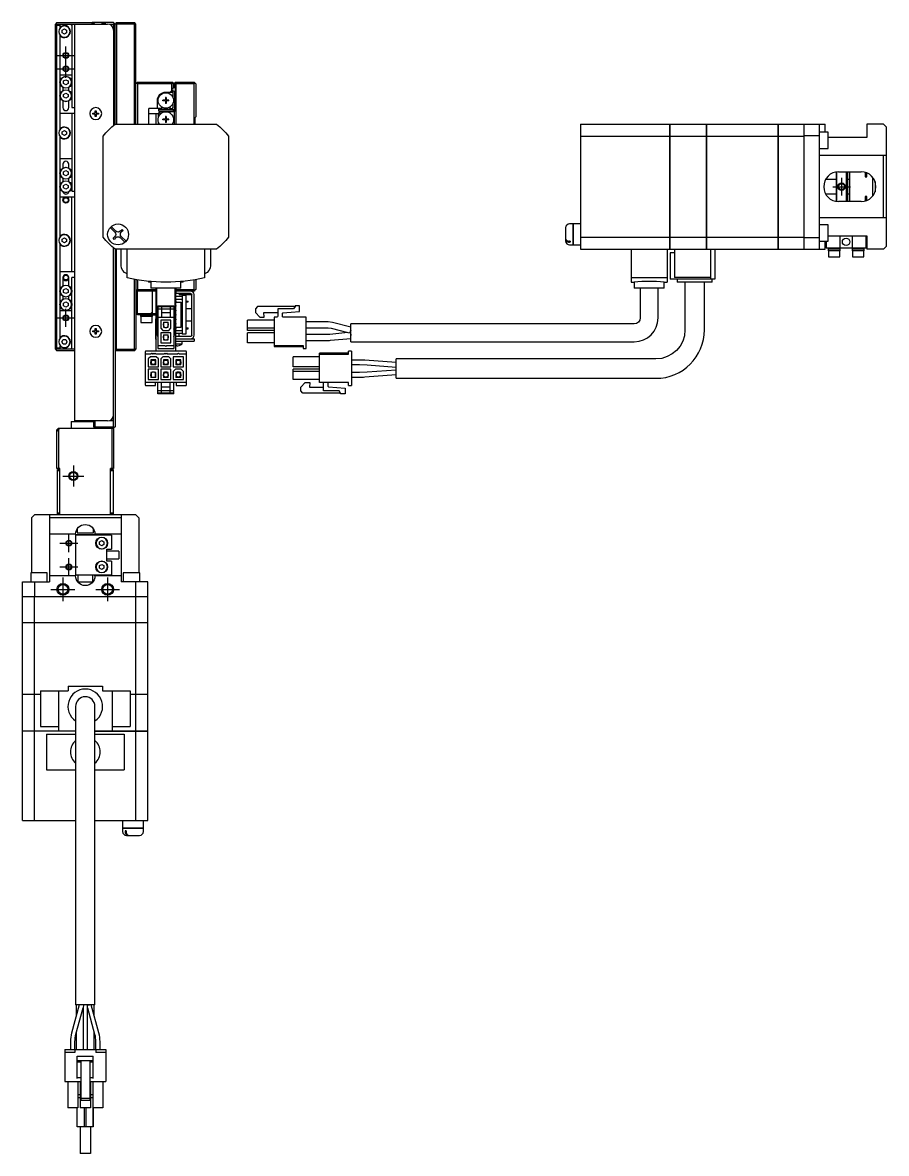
# Model space of a CAD drawing. Extents: x 0 to 944, y -8 to 566.
# Drawn here: x 489.8 to 779.3, y 93.2 to 472.3 of the extents above; entities that cross this region are included whole.
import ezdxf

# ---------------------------------------------------------------- set-up
doc = ezdxf.new("R2010")
doc.units = 0
doc.header["$LTSCALE"] = 0.5
doc.linetypes.add('CENTER', pattern=[50.8, 31.75, -6.35, 6.35, -6.35])
for name, color, linetype in [('MSM_CENTER', 1, 'CENTER'), ('MSM_CONTINUOUS', 7, 'CONTINUOUS'), ('MSM_NARROW', 5, 'CONTINUOUS')]:
    doc.layers.add(name, color=color, linetype=linetype)

msp = doc.modelspace()

# ---------------------------------------------------------------- linework, layer by layer
at = {"layer": 'MSM_CENTER'}
for p, q in [((504.33, 453.8), (504.33, 464.3)), ((501.33, 461.3), (507.33, 461.3)), ((501.33, 456.8), (507.33, 456.8)), ((761.33, 417.3), (767.33, 417.3)), ((764.33, 420.3), (764.33, 414.3)), ((504.33, 370.3), (504.33, 376.3)), ((501.33, 373.3), (507.33, 373.3)), ((506.83, 323.8), (506.83, 316.8)), ((503.33, 320.3), (510.33, 320.3)), ((505.33, 294.8), (505.33, 300.8)), ((502.33, 297.8), (508.33, 297.8)), ((505.33, 286.8), (505.33, 292.8)), ((502.33, 289.8), (508.33, 289.8)), ((503.33, 286.3), (503.33, 278.3)), ((518.33, 286.3), (518.33, 278.3)), ((499.33, 282.3), (507.33, 282.3)), ((514.33, 282.3), (522.33, 282.3))]:
    msp.add_line(p, q, dxfattribs=at)
at = {"layer": 'MSM_CONTINUOUS'}
for p, q in [((501.33, 472.3), (500.83, 471.8)), ((500.83, 362.8), (500.83, 471.8)), ((501.08, 472.05), (501.33, 471.8)), ((501.33, 472.3), (512.83, 472.3)), ((501.33, 362.8), (501.33, 471.8)), ((501.33, 471.8), (518.33, 471.8)), ((502.33, 471.3), (501.33, 471.3)), ((502.33, 471.8), (502.33, 470.63)), ((503.08, 469.74), (503.83, 470.17)), ((503.83, 470.17), (504.58, 469.74)), ((505.83, 471.8), (506.33, 471.3)), ((506.33, 471.8), (506.33, 443.8)), ((507.33, 338.8), (507.33, 471.8)), ((513.33, 471.8), (512.83, 472.3)), ((512.93, 472.2), (513.13, 472.2)), ((513.03, 472.2), (513.13, 472.3)), ((520.33, 472.3), (513.13, 472.3)), ((513.13, 471.8), (513.23, 471.9)), ((513.43, 471.8), (513.43, 471.9)), ((513.63, 471.8), (513.63, 472.3)), ((513.83, 471.8), (513.83, 472.3)), ((514.03, 471.8), (513.83, 472)), ((517.53, 472.1), (516.33, 472.1)), ((516.33, 472.1), (516.33, 471.8)), ((517.53, 472.1), (517.53, 471.8)), ((519.13, 471.8), (520.33, 471.8)), ((520.33, 472.3), (520.83, 471.8)), ((520.58, 472.05), (520.33, 471.8)), ((520.33, 471.8), (520.33, 437.86)), ((521.33, 472.3), (520.83, 471.8)), ((520.83, 438.3), (520.83, 471.8)), ((527.33, 471.8), (520.83, 471.8)), ((521.33, 472.3), (521.33, 438.3)), ((521.33, 472.3), (527.33, 472.3)), ((527.33, 438.3), (527.33, 472.3)), ((527.83, 471.8), (527.33, 472.3)), ((527.33, 471.8), (527.83, 471.6)), ((527.83, 438.3), (527.83, 471.8)), ((502.33, 467.98), (502.33, 436.63)), ((503.08, 468.87), (503.08, 469.74)), ((503.83, 468.44), (503.08, 468.87)), ((504.58, 468.87), (503.83, 468.44)), ((504.58, 469.74), (504.58, 468.87)), ((502.33, 454.8), (506.33, 454.8)), ((503.58, 452.74), (504.33, 453.17)), ((503.58, 451.87), (503.58, 452.74)), ((504.33, 451.44), (503.58, 451.87)), ((504.33, 453.17), (505.08, 452.74)), ((505.08, 451.87), (504.33, 451.44)), ((505.08, 452.74), (505.08, 451.87)), ((527.83, 451.8), (528.33, 452.3)), ((528.08, 452.05), (528.33, 451.8)), ((528.33, 452.3), (540.13, 452.3)), ((528.33, 451.8), (528.33, 438.3)), ((539.83, 451.8), (528.33, 451.8)), ((539.83, 451.8), (540.23, 452.2)), ((539.83, 449.5), (539.83, 451.8)), ((540.23, 452.2), (540.13, 452.3)), ((540.23, 452.2), (540.33, 452.1)), ((540.33, 452.1), (540.33, 450.56)), ((540.83, 452.1), (541.03, 452.3)), ((540.83, 450.56), (540.83, 452.1)), ((540.88, 452.15), (541.23, 451.8)), ((541.03, 452.3), (547.33, 452.3)), ((541.23, 451.8), (541.23, 438.3)), ((547.33, 451.8), (541.23, 451.8)), ((547.33, 452.3), (547.83, 451.8)), ((547.58, 452.05), (547.33, 451.8)), ((547.33, 438.3), (547.33, 451.8)), ((547.83, 451.8), (547.83, 440.7)), ((503.33, 450.57), (503.33, 449.53)), ((503.58, 448.24), (504.33, 448.67)), ((503.58, 447.37), (503.58, 448.24)), ((504.33, 446.94), (503.58, 447.37)), ((504.33, 448.67), (505.08, 448.24)), ((505.08, 447.37), (504.33, 446.94)), ((505.08, 448.24), (505.08, 447.37)), ((505.33, 449.53), (505.33, 450.57)), ((537.83, 449), (540.33, 449)), ((539.83, 449.5), (539.33, 449)), ((540.18, 449), (539.83, 449.5)), ((540.33, 446.92), (540.33, 449.24)), ((540.83, 442.5), (540.83, 449.24)), ((503.33, 446.07), (503.33, 443.8)), ((505.33, 443.8), (505.33, 446.07)), ((506.33, 443.8), (507.33, 443.8)), ((535.03, 443.5), (535.03, 446.2)), ((536.28, 443.5), (536.43, 443.76)), ((536.83, 446.06), (536.83, 446.35)), ((537.63, 446.35), (536.83, 446.35)), ((537.63, 446.06), (536.83, 446.06)), ((537.36, 446.35), (537.36, 446.06)), ((537.98, 447.2), (537.69, 447.2)), ((537.69, 447.2), (537.69, 446.41)), ((537.98, 446.67), (537.69, 446.67)), ((537.69, 446), (537.69, 445.2)), ((537.69, 445.73), (537.98, 445.73)), ((537.98, 445.2), (537.69, 445.2)), ((537.98, 447.2), (537.98, 446.41)), ((537.98, 446), (537.98, 445.2)), ((538.83, 446.35), (538.04, 446.35)), ((538.83, 446.06), (538.04, 446.06)), ((538.3, 446.35), (538.3, 446.06)), ((538.83, 446.06), (538.83, 446.35)), ((539.23, 443.76), (539.38, 443.5)), ((540.03, 443.5), (540.33, 443.8)), ((540.33, 443.8), (540.33, 445.49)), ((507.33, 441.8), (502.33, 441.8)), ((506.33, 441.8), (506.33, 415.8)), ((513.4, 442), (514.13, 442)), ((514.13, 441.6), (513.4, 441.6)), ((514.13, 442), (514.13, 442.73)), ((514.13, 440.87), (514.13, 441.6)), ((514.53, 442.73), (514.53, 442)), ((514.53, 442), (515.26, 442)), ((514.53, 441.6), (514.53, 440.87)), ((515.26, 441.6), (514.53, 441.6)), ((536.28, 443.5), (532.13, 443.5)), ((532.13, 438.3), (532.13, 443.5)), ((535.33, 441.75), (532.13, 441.75)), ((534.63, 438.3), (534.63, 441.75)), ((535.33, 443.3), (540.33, 443.3)), ((535.33, 443.3), (535.33, 442.7)), ((535.33, 442.7), (540.33, 442.7)), ((535.83, 442.5), (535.33, 442)), ((535.33, 440.52), (535.33, 442)), ((535.83, 442.5), (535.83, 441.46)), ((535.83, 442.5), (536.29, 442.5)), ((536.29, 442.5), (536.37, 442.36)), ((536.83, 439.66), (536.83, 439.95)), ((537.63, 439.95), (536.83, 439.95)), ((537.36, 439.95), (537.36, 439.66)), ((537.69, 440.8), (537.69, 440.01)), ((537.98, 440.8), (537.69, 440.8)), ((537.98, 440.27), (537.69, 440.27)), ((537.98, 440.8), (537.98, 440.01)), ((538.83, 439.95), (538.04, 439.95)), ((538.3, 439.95), (538.3, 439.66)), ((538.83, 439.66), (538.83, 439.95)), ((539.16, 442.13), (539.38, 442.5)), ((539.38, 443.5), (540.03, 443.5)), ((539.38, 442.5), (540.83, 442.5)), ((540.33, 443.3), (540.33, 442.7)), ((540.73, 438.3), (540.73, 442.5)), ((547.53, 440.4), (547.83, 440.7)), ((547.53, 440.4), (547.53, 438.3)), ((503.08, 435.74), (503.83, 436.17)), ((503.83, 436.17), (504.58, 435.74)), ((520.83, 438.3), (520.7, 438.17)), ((520.86, 438.3), (554.8, 438.3)), ((535.33, 438.3), (535.33, 439.09)), ((537.63, 439.66), (536.83, 439.66)), ((537.69, 439.6), (537.69, 438.8)), ((537.69, 439.33), (537.98, 439.33)), ((537.98, 438.8), (537.69, 438.8)), ((537.98, 439.6), (537.98, 438.8)), ((538.83, 439.66), (538.04, 439.66)), ((554.96, 438.17), (554.83, 438.3)), ((676.83, 438.3), (676.83, 396.3)), ((676.83, 438.3), (706.78, 438.3)), ((706.78, 396.3), (706.78, 438.3)), ((706.78, 438.25), (706.83, 438.25)), ((706.83, 396.3), (706.83, 438.3)), ((706.83, 438.3), (719.08, 438.3)), ((719.08, 396.3), (719.08, 438.3)), ((719.08, 438.25), (719.13, 438.25)), ((719.13, 438.3), (743.08, 438.3)), ((719.13, 396.3), (719.13, 438.3)), ((743.08, 396.3), (743.08, 438.3)), ((743.08, 438.25), (743.13, 438.25)), ((743.13, 438.3), (758.83, 438.3)), ((743.13, 396.3), (743.13, 438.3)), ((751.83, 396.3), (751.83, 438.3)), ((756.83, 438.3), (756.83, 396.3)), ((758.83, 435.55), (758.83, 438.3)), ((772.83, 438.3), (772.83, 433.8)), ((778.33, 438.3), (772.83, 438.3)), ((779.33, 437.3), (778.33, 438.3)), ((779.33, 397.3), (779.33, 437.3)), ((502.33, 433.98), (502.33, 400.63)), ((503.08, 434.87), (503.08, 435.74)), ((503.83, 434.44), (503.08, 434.87)), ((504.58, 434.87), (503.83, 434.44)), ((504.58, 435.74), (504.58, 434.87)), ((516.96, 434.43), (516.83, 434.3)), ((516.83, 400.33), (516.83, 434.27)), ((558.83, 434.3), (558.7, 434.43)), ((558.83, 434.27), (558.83, 400.33)), ((676.83, 434.27), (706.78, 434.27)), ((706.78, 434.02), (706.83, 434.02)), ((706.83, 434.27), (719.08, 434.27)), ((719.08, 434.02), (719.13, 434.02)), ((719.13, 434.27), (743.08, 434.27)), ((743.08, 434.02), (743.13, 434.02)), ((743.13, 434.27), (751.83, 434.27)), ((756.83, 434.3), (751.83, 434.3)), ((759.83, 435.55), (756.83, 435.55)), ((759.83, 430.05), (759.83, 435.55)), ((772.83, 433.8), (759.83, 433.8)), ((756.83, 430.05), (759.83, 430.05)), ((502.33, 426.8), (506.33, 426.8)), ((503.33, 424.8), (503.33, 423.53)), ((505.33, 423.53), (505.33, 424.8)), ((779.33, 427.8), (756.83, 427.8)), ((778.33, 406.8), (778.33, 427.8)), ((503.58, 422.24), (504.33, 422.67)), ((503.58, 421.37), (503.58, 422.24)), ((504.33, 420.94), (503.58, 421.37)), ((504.33, 422.67), (505.08, 422.24)), ((505.08, 421.37), (504.33, 420.94)), ((505.08, 422.24), (505.08, 421.37)), ((762.53, 422.24), (762.53, 412.37)), ((762.73, 412.34), (762.73, 422.27)), ((763.33, 422.3), (770.83, 422.3)), ((765.83, 422.3), (765.83, 412.3)), ((766.33, 422.3), (766.33, 412.3)), ((767.03, 412.3), (767.03, 422.3)), ((772.23, 422.1), (772.23, 420.64)), ((772.73, 420.64), (772.73, 421.93)), ((503.33, 420.07), (503.33, 419.03)), ((503.58, 417.74), (504.33, 418.17)), ((503.58, 416.87), (503.58, 417.74)), ((504.33, 418.17), (505.08, 417.74)), ((505.08, 417.74), (505.08, 416.87)), ((505.33, 419.03), (505.33, 420.07)), ((759, 419.8), (762.53, 419.8)), ((766.33, 419.8), (767.03, 419.8)), ((772.23, 420.65), (772.73, 420.65)), ((772.23, 420.64), (772.73, 420.64)), ((774.73, 420.43), (774.73, 414.17)), ((775.53, 419.01), (775.53, 415.6)), ((775.53, 418.55), (775.67, 418.55)), ((507.33, 413.8), (502.33, 413.8)), ((504.33, 416.44), (503.58, 416.87)), ((505.08, 416.87), (504.33, 416.44)), ((506.33, 415.8), (507.33, 415.8)), ((506.33, 388.8), (506.33, 413.8)), ((762.53, 414.8), (759, 414.8)), ((767.03, 414.8), (766.33, 414.8)), ((772.23, 413.97), (772.23, 412.5)), ((772.73, 413.97), (772.23, 413.97)), ((772.73, 413.95), (772.23, 413.95)), ((772.73, 412.68), (772.73, 413.97)), ((775.67, 416.05), (775.53, 416.05)), ((770.83, 412.3), (763.33, 412.3)), ((779.33, 406.8), (756.83, 406.8)), ((520.77, 402.01), (519.19, 403.59)), ((519.54, 403.95), (521.12, 402.36)), ((522.54, 402.36), (523.14, 402.96)), ((523.49, 402.61), (522.89, 402.01)), ((523.14, 402.96), (523.49, 402.61)), ((671.83, 403.5), (671.83, 399.1)), ((674.28, 404.8), (673.13, 404.8)), ((674.28, 404.8), (674.28, 397.8)), ((674.33, 404.75), (674.28, 404.75)), ((674.33, 404.8), (674.33, 397.8)), ((676.83, 404.8), (674.33, 404.8)), ((759.83, 404.55), (756.83, 404.55)), ((759.83, 399.05), (759.83, 404.55)), ((503.08, 399.74), (503.83, 400.17)), ((503.08, 398.87), (503.08, 399.74)), ((503.83, 398.44), (503.08, 398.87)), ((503.83, 400.17), (504.58, 399.74)), ((504.58, 398.87), (503.83, 398.44)), ((504.58, 399.74), (504.58, 398.87)), ((516.83, 400.3), (516.96, 400.17)), ((520.17, 399.99), (520.77, 400.6)), ((520.52, 399.64), (520.17, 399.99)), ((521.12, 400.24), (520.52, 399.64)), ((524.12, 398.66), (522.54, 400.24)), ((522.89, 400.6), (524.48, 399.01)), ((558.7, 400.17), (558.83, 400.3)), ((673.33, 399.01), (673.13, 399.01)), ((673.33, 398.66), (673.13, 398.66)), ((673.33, 399.01), (673.33, 398.66)), ((676.83, 400.33), (706.78, 400.33)), ((706.78, 400.59), (706.83, 400.59)), ((706.83, 400.33), (719.08, 400.33)), ((719.08, 400.59), (719.13, 400.59)), ((719.13, 400.33), (743.08, 400.33)), ((743.08, 400.59), (743.13, 400.59)), ((743.13, 400.33), (751.83, 400.33)), ((751.83, 400.3), (756.83, 400.3)), ((756.83, 399.05), (759.83, 399.05)), ((758.83, 396.3), (758.83, 399.05)), ((759.13, 399.05), (759.13, 396.8)), ((759.83, 400.8), (772.83, 400.8)), ((763.83, 395.8), (763.83, 400.8)), ((767.83, 400.8), (767.83, 395.8)), ((772.53, 396.8), (772.53, 400.8)), ((772.83, 400.8), (772.83, 396.3)), ((502.33, 397.98), (502.33, 366.63)), ((520.33, 336.8), (520.33, 396.74)), ((520.7, 396.43), (520.83, 396.3)), ((520.83, 396.3), (520.83, 336.8)), ((554.8, 396.3), (520.86, 396.3)), ((521.33, 362.3), (521.33, 396.3)), ((522.83, 390.88), (522.83, 396.3)), ((524.83, 386.73), (524.83, 396.3)), ((550.83, 396.3), (550.83, 386.73)), ((552.83, 396.3), (552.83, 390.88)), ((554.83, 396.3), (554.96, 396.43)), ((673.13, 397.8), (674.28, 397.8)), ((674.28, 397.85), (674.33, 397.85)), ((674.33, 397.8), (676.83, 397.8)), ((676.83, 396.3), (706.78, 396.3)), ((693.83, 396.3), (693.83, 385.31)), ((705.83, 396.3), (705.83, 385.31)), ((706.78, 396.35), (706.83, 396.35)), ((706.83, 396.3), (743.08, 396.3)), ((708.33, 395.1), (706.83, 395.1)), ((706.83, 395.1), (706.83, 386.3)), ((708.33, 396.3), (708.33, 386.9)), ((719.08, 396.35), (719.13, 396.35)), ((720.33, 396.3), (720.33, 386.3)), ((721.83, 396.3), (721.83, 386.3)), ((743.08, 396.35), (743.13, 396.35)), ((743.13, 396.3), (758.83, 396.3)), ((759.13, 396.8), (772.53, 396.8)), ((759.83, 396.8), (759.83, 395.8)), ((763.83, 396.3), (759.83, 396.3)), ((763.83, 395.8), (759.83, 395.8)), ((759.93, 395.8), (759.93, 393.8)), ((763.73, 393.8), (763.73, 395.8)), ((771.83, 396.3), (767.83, 396.3)), ((771.83, 395.8), (767.83, 395.8)), ((767.93, 395.8), (767.93, 393.8)), ((771.73, 393.8), (771.73, 395.8)), ((771.83, 395.8), (771.83, 396.8)), ((778.33, 396.3), (772.83, 396.3)), ((778.33, 396.3), (779.33, 397.3)), ((759.93, 393.8), (763.73, 393.8)), ((767.93, 393.8), (771.73, 393.8)), ((507.33, 388.8), (502.33, 388.8)), ((503.33, 386.8), (503.33, 384.03)), ((505.33, 384.03), (505.33, 386.8)), ((507.33, 386.8), (506.33, 386.8)), ((506.33, 362.8), (506.33, 386.8)), ((705.83, 386.73), (693.83, 386.73)), ((720.33, 386.9), (708.33, 386.9)), ((503.58, 382.74), (504.33, 383.17)), ((504.33, 383.17), (505.08, 382.74)), ((527.33, 362.3), (527.33, 386.23)), ((527.83, 386.15), (527.83, 362.8)), ((528.33, 386.06), (528.33, 382.8)), ((532.01, 385.59), (532.01, 385.3)), ((532.83, 385.3), (532.01, 385.3)), ((532.83, 385.52), (532.83, 383.3)), ((542.83, 383.3), (532.83, 383.3)), ((534.58, 362.2), (534.58, 383.3)), ((534.83, 368.3), (534.83, 383.3)), ((540.83, 383.3), (540.83, 368.3)), ((541.08, 383.3), (541.08, 362.2)), ((541.23, 383.3), (541.23, 382.8)), ((542.83, 383.3), (542.83, 385.52)), ((543.65, 385.3), (542.83, 385.3)), ((543.65, 385.3), (543.65, 385.59)), ((547.33, 382.8), (547.33, 386.06)), ((547.83, 386.15), (547.83, 382.8)), ((693.83, 385.31), (694.83, 385.31)), ((694.83, 385.31), (694.83, 383.3)), ((704.83, 383.3), (694.83, 383.3)), ((696.83, 383.3), (696.83, 373.3)), ((702.83, 373.3), (702.83, 383.3)), ((704.83, 385.31), (705.83, 385.31)), ((704.83, 383.3), (704.83, 385.31)), ((721.83, 386.3), (706.83, 386.3)), ((709.26, 386.3), (709.26, 385.3)), ((720.9, 385.3), (709.26, 385.3)), ((711.83, 385.3), (711.83, 369.3)), ((718.33, 369.3), (718.33, 385.3)), ((720.9, 385.3), (720.9, 386.3)), ((503.33, 380.57), (503.33, 379.53)), ((503.58, 381.87), (503.58, 382.74)), ((504.33, 381.44), (503.58, 381.87)), ((505.08, 381.87), (504.33, 381.44)), ((505.08, 382.74), (505.08, 381.87)), ((505.33, 379.53), (505.33, 380.57)), ((528.33, 382.3), (527.83, 382.8)), ((528.33, 382.8), (528.08, 382.55)), ((528.33, 382.8), (534.58, 382.8)), ((534.58, 382.3), (528.33, 382.3)), ((528.33, 374.3), (528.33, 382.3)), ((533.33, 373.8), (533.33, 382.3)), ((541.23, 382.8), (541.08, 382.65)), ((547.33, 382.3), (541.08, 382.3)), ((541.08, 380.55), (543.33, 380.55)), ((541.08, 379.55), (543.33, 379.55)), ((541.23, 382.8), (547.33, 382.8)), ((541.33, 381.5), (541.33, 382.3)), ((546.13, 381.5), (541.33, 381.5)), ((542.33, 381.5), (542.33, 381)), ((546.33, 381), (542.33, 381)), ((544.53, 380.8), (543.33, 380.8)), ((543.33, 380.8), (543.33, 367.8)), ((544.53, 380.8), (544.53, 367.8)), ((546.33, 381), (546.33, 381.45)), ((546.53, 367.5), (546.53, 381.1)), ((547.33, 382.8), (547.58, 382.55)), ((547.58, 382.55), (547.33, 382.3)), ((547.33, 367.5), (547.33, 381.1)), ((547.83, 382.8), (547.58, 382.55)), ((502.33, 375.8), (506.33, 375.8)), ((503.58, 378.24), (504.33, 378.67)), ((503.58, 377.37), (503.58, 378.24)), ((504.33, 376.94), (503.58, 377.37)), ((504.33, 378.67), (505.08, 378.24)), ((505.08, 377.37), (504.33, 376.94)), ((505.08, 378.24), (505.08, 377.37)), ((535.13, 377.4), (540.53, 377.4)), ((535.13, 377.4), (535.13, 363)), ((535.13, 377.1), (540.53, 377.1)), ((535.13, 376.4), (540.53, 376.4)), ((536.33, 377.1), (536.33, 373.6)), ((539.33, 377.1), (539.33, 373.6)), ((540.53, 377.4), (540.53, 363)), ((541.08, 379.05), (541.18, 379.05)), ((541.18, 379.05), (541.18, 378.55)), ((541.18, 378.55), (542.83, 378.55)), ((542.83, 378.55), (542.83, 370.05)), ((544.53, 378.93), (545.33, 378.93)), ((544.53, 378.68), (545.33, 378.68)), ((546.53, 376.3), (544.53, 376.3)), ((545.33, 378.68), (545.33, 378.93)), ((568.53, 377.1), (567.83, 376.4)), ((567.83, 376.4), (567.83, 375.1)), ((581.13, 377.1), (568.53, 377.1)), ((575.38, 376.4), (575.38, 373.9)), ((580.63, 376.4), (575.38, 376.4)), ((577.06, 375), (582.63, 375.49)), ((577.06, 375), (582.63, 375.49)), ((581.13, 377.1), (580.63, 376.4)), ((581.13, 377.4), (581.13, 377.1)), ((582.63, 377.4), (581.13, 377.4)), ((582.63, 375.49), (582.63, 377.4)), ((528.33, 374.8), (534.58, 374.8)), ((529.33, 374.3), (528.33, 374.3)), ((529.33, 374.8), (529.33, 373.8)), ((529.33, 374.3), (531.33, 374.3)), ((533.33, 373.8), (529.33, 373.8)), ((529.43, 373.8), (529.43, 371.8)), ((529.43, 371.8), (533.23, 371.8)), ((531.33, 374.3), (533.33, 374.3)), ((533.33, 375.3), (532.83, 374.8)), ((533.23, 371.8), (533.23, 373.8)), ((533.33, 374.3), (534.58, 374.3)), ((534.33, 373), (534.33, 366.7)), ((534.33, 373), (534.58, 373)), ((535.13, 373.6), (540.53, 373.6)), ((539.53, 372.5), (536.13, 372.5)), ((536.13, 372.5), (536.13, 369.85)), ((536.33, 375.1), (539.33, 375.1)), ((537.03, 371.85), (537.03, 371.35)), ((537.03, 371.85), (538.63, 371.85)), ((537.08, 371.85), (537.08, 370.48)), ((538.58, 370.48), (538.58, 371.85)), ((538.63, 371.35), (538.63, 371.85)), ((539.53, 369.85), (539.53, 372.5)), ((544.53, 372.3), (546.53, 372.3)), ((574.13, 372.5), (565.23, 372.5)), ((565.23, 369.1), (565.23, 372.5)), ((567.83, 375.1), (569.33, 373.6)), ((567.83, 375.1), (569.33, 373.6)), ((569.33, 373.6), (570.83, 373.6)), ((569.33, 373.6), (570.83, 373.6)), ((570.7, 375.1), (575.38, 375.1)), ((570.83, 373.6), (570.7, 375.1)), ((570.7, 375.1), (575.38, 375.1)), ((575.08, 373.6), (574.13, 373.6)), ((574.13, 373.6), (574.13, 364)), ((576.88, 373.9), (576.88, 374.8)), ((577.06, 375), (578.21, 375.1)), ((577.06, 375), (578.21, 375.1)), ((584.83, 373.6), (577.18, 373.6)), ((578.21, 375.1), (578.21, 375.1)), ((584.83, 363), (584.83, 373.6)), ((592.19, 371.98), (584.83, 371.98)), ((593.7, 371.78), (592.19, 371.98)), ((599.83, 370.19), (593.7, 371.78)), ((513.4, 369), (514.13, 369)), ((514.13, 368.6), (513.4, 368.6)), ((514.13, 369), (514.13, 369.73)), ((514.13, 367.87), (514.13, 368.6)), ((514.53, 369.73), (514.53, 369)), ((514.53, 369), (515.26, 369)), ((514.53, 368.6), (514.53, 367.87)), ((515.26, 368.6), (514.53, 368.6)), ((536.13, 369.85), (536.88, 369.1)), ((536.13, 368.3), (536.13, 364.9)), ((539.53, 368.3), (536.13, 368.3)), ((536.88, 369.1), (538.78, 369.1)), ((536.93, 371.35), (536.93, 370.85)), ((537.08, 371.35), (536.93, 371.35)), ((536.93, 370.85), (537.08, 370.85)), ((537.03, 370.85), (537.03, 370.2)), ((537.03, 370.2), (537.36, 370.2)), ((537.08, 370.48), (537.46, 370.1)), ((537.46, 370.1), (538.21, 370.1)), ((538.21, 370.1), (538.58, 370.48)), ((538.31, 370.2), (538.63, 370.2)), ((538.58, 371.35), (538.73, 371.35)), ((538.58, 370.85), (538.73, 370.85)), ((538.63, 370.2), (538.63, 370.85)), ((538.73, 370.85), (538.73, 371.35)), ((538.78, 369.1), (539.53, 369.85)), ((539.53, 364.9), (539.53, 368.3)), ((541.18, 369.55), (541.08, 369.55)), ((541.08, 369.05), (543.33, 369.05)), ((543.33, 368.05), (541.08, 368.05)), ((542.83, 370.05), (541.18, 370.05)), ((541.18, 370.05), (541.18, 369.55)), ((542.33, 367.1), (542.33, 368.05)), ((544.53, 367.8), (543.33, 367.8)), ((544.53, 369.93), (545.33, 369.93)), ((544.53, 369.68), (545.33, 369.68)), ((545.33, 369.68), (545.33, 369.93)), ((574.13, 369.85), (565.23, 369.85)), ((574.13, 369.1), (565.23, 369.1)), ((574.13, 369.1), (565.23, 369.1)), ((574.13, 368.3), (565.23, 368.3)), ((565.23, 364.9), (565.23, 368.3)), ((584.83, 369.98), (592.19, 369.98)), ((592.73, 367.78), (584.83, 367.78)), ((592.19, 369.98), (593.2, 369.85)), ((592.83, 367.78), (592.73, 367.78)), ((598.88, 368.37), (592.83, 367.78)), ((593.2, 369.85), (598.88, 368.37)), ((598.88, 368.37), (599.61, 368.31)), ((599.83, 369.15), (599.61, 368.31)), ((599.64, 368.44), (599.61, 368.31)), ((599.61, 368.31), (599.64, 368.44)), ((599.64, 368.44), (599.83, 369.15)), ((599.73, 368.45), (599.64, 368.44)), ((599.73, 368.45), (599.83, 367.45)), ((599.83, 365.3), (599.83, 371.3)), ((694.83, 371.3), (599.83, 371.3)), ((502.33, 363.98), (502.33, 362.8)), ((502.96, 365.3), (503.4, 366.05)), ((503.4, 364.55), (502.96, 365.3)), ((503.4, 366.05), (504.26, 366.05)), ((504.26, 364.55), (503.4, 364.55)), ((504.26, 366.05), (504.7, 365.3)), ((504.7, 365.3), (504.26, 364.55)), ((535.13, 364), (537.58, 364)), ((536.13, 364.9), (539.53, 364.9)), ((537.08, 367.15), (536.93, 367.15)), ((536.93, 367.15), (536.93, 366.65)), ((536.93, 366.65), (537.08, 366.65)), ((537.03, 367.65), (538.63, 367.65)), ((537.03, 367.65), (537.03, 367.15)), ((537.03, 366.65), (537.03, 366)), ((537.03, 366), (537.36, 366)), ((537.08, 367.65), (537.08, 366.28)), ((537.08, 366.28), (537.46, 365.9)), ((537.46, 365.9), (538.21, 365.9)), ((538.08, 364), (540.53, 364)), ((538.21, 365.9), (538.58, 366.28)), ((538.31, 366), (538.63, 366)), ((538.58, 366.28), (538.58, 367.65)), ((538.58, 367.15), (538.73, 367.15)), ((538.58, 366.65), (538.73, 366.65)), ((538.63, 367.15), (538.63, 367.65)), ((538.63, 366), (538.63, 366.65)), ((538.73, 366.65), (538.73, 367.15)), ((546.13, 367.1), (541.08, 367.1)), ((541.08, 366.3), (547.33, 366.3)), ((541.08, 365.5), (547.33, 365.5)), ((541.08, 364.6), (543.33, 364.6)), ((541.13, 364.05), (541.53, 364.05)), ((541.13, 363.91), (541.13, 364.05)), ((541.53, 364.05), (541.53, 363.91)), ((542.26, 364.05), (542.28, 364.05)), ((543.33, 364.6), (543.33, 365.5)), ((547.33, 366.3), (547.33, 365.5)), ((574.13, 364.9), (565.23, 364.9)), ((574.13, 364.9), (565.23, 364.9)), ((574.13, 364), (583.83, 364)), ((574.13, 364), (583.83, 364)), ((574.13, 364), (574.13, 363.75)), ((583.83, 364), (583.83, 363)), ((584.83, 365.78), (592.73, 365.78)), ((592.73, 365.78), (593.02, 365.79)), ((593.02, 365.79), (599.83, 366.45)), ((599.83, 365.3), (694.83, 365.3)), ((500.83, 362.8), (501.33, 362.3)), ((501.33, 362.8), (501.08, 362.55)), ((501.33, 363.3), (502.33, 363.3)), ((507.33, 362.8), (501.33, 362.8)), ((507.33, 362.3), (501.33, 362.3)), ((506.33, 363.3), (505.83, 362.8)), ((520.83, 362.8), (527.33, 362.8)), ((520.83, 362.8), (521.33, 362.3)), ((527.33, 362.3), (521.33, 362.3)), ((527.33, 362.8), (527.83, 363.01)), ((527.33, 362.3), (527.83, 362.8)), ((530.93, 361.9), (530.93, 350.9)), ((532.83, 361.2), (530.93, 361.2)), ((544.43, 362.2), (531.23, 362.2)), ((532.68, 360.3), (531.93, 359.55)), ((534.58, 360.3), (532.68, 360.3)), ((533.38, 361.2), (533.33, 361.2)), ((533.93, 361.2), (533.88, 361.2)), ((537.31, 361.2), (534.43, 361.2)), ((535.33, 359.55), (534.58, 360.3)), ((535.13, 363), (540.53, 363)), ((536.88, 360.3), (536.13, 359.55)), ((538.78, 360.3), (536.88, 360.3)), ((537.86, 361.2), (537.81, 361.2)), ((541.78, 361.2), (538.36, 361.2)), ((539.53, 359.55), (538.78, 360.3)), ((543.73, 360.3), (540.33, 360.3)), ((540.33, 360.3), (540.33, 356.9)), ((544.73, 361.2), (542.28, 361.2)), ((543.73, 356.9), (543.73, 360.3)), ((544.73, 350.9), (544.73, 361.9)), ((574.13, 363.75), (583.83, 363.75)), ((580.48, 356.9), (580.48, 360.3)), ((589.38, 360.3), (580.48, 360.3)), ((583.83, 363), (584.83, 363)), ((583.83, 363), (584.83, 363)), ((589.38, 351.6), (589.38, 361.45)), ((599.08, 361.45), (589.38, 361.45)), ((589.38, 361.2), (599.08, 361.2)), ((599.08, 361.2), (599.08, 362.2)), ((600.08, 362.2), (599.08, 362.2)), ((600.08, 362.2), (600.08, 350.6)), ((531.93, 359.55), (531.93, 356.9)), ((531.93, 356.9), (535.33, 356.9)), ((532.88, 358.55), (532.73, 358.55)), ((532.73, 358.55), (532.73, 358.05)), ((532.73, 358.05), (532.88, 358.05)), ((532.83, 359.2), (532.83, 358.55)), ((533.16, 359.2), (532.83, 359.2)), ((532.83, 358.05), (532.83, 357.55)), ((534.43, 357.55), (532.83, 357.55)), ((533.26, 359.3), (532.88, 358.93)), ((532.88, 358.93), (532.88, 357.55)), ((534.01, 359.3), (533.26, 359.3)), ((533.94, 357.55), (533.42, 357.71)), ((533.84, 359.15), (534.3, 359.01)), ((534.38, 358.93), (534.01, 359.3)), ((534.43, 359.2), (534.11, 359.2)), ((534.38, 357.55), (534.38, 358.93)), ((534.53, 358.55), (534.38, 358.55)), ((534.53, 358.05), (534.38, 358.05)), ((534.43, 358.55), (534.43, 359.2)), ((534.43, 357.55), (534.43, 358.05)), ((534.53, 358.05), (534.53, 358.55)), ((535.33, 356.9), (535.33, 359.55)), ((536.13, 359.55), (536.13, 356.9)), ((536.13, 356.9), (539.53, 356.9)), ((537.08, 358.55), (536.93, 358.55)), ((536.93, 358.55), (536.93, 358.05)), ((536.93, 358.05), (537.08, 358.05)), ((537.36, 359.2), (537.03, 359.2)), ((537.03, 359.2), (537.03, 358.55)), ((537.03, 358.05), (537.03, 357.55)), ((538.63, 357.55), (537.03, 357.55)), ((537.46, 359.3), (537.08, 358.93)), ((537.08, 358.93), (537.08, 357.55)), ((537.08, 357.55), (537.08, 357.63)), ((538.21, 359.3), (537.46, 359.3)), ((538.58, 358.93), (538.21, 359.3)), ((538.63, 359.2), (538.31, 359.2)), ((538.58, 357.55), (538.58, 358.93)), ((538.73, 358.55), (538.58, 358.55)), ((538.73, 358.05), (538.58, 358.05)), ((538.58, 357.55), (538.58, 357.63)), ((538.63, 358.55), (538.63, 359.2)), ((538.63, 357.55), (538.63, 358.05)), ((538.73, 358.05), (538.73, 358.55)), ((539.53, 356.9), (539.53, 359.55)), ((540.33, 356.9), (543.73, 356.9)), ((541.28, 358.55), (541.13, 358.55)), ((541.13, 358.55), (541.13, 358.05)), ((541.13, 358.05), (541.28, 358.05)), ((541.56, 359.2), (541.23, 359.2)), ((541.23, 359.2), (541.23, 358.55)), ((541.23, 358.05), (541.23, 357.55)), ((542.83, 357.55), (541.23, 357.55)), ((541.66, 359.3), (541.28, 358.93)), ((541.28, 358.93), (541.28, 357.55)), ((541.82, 359.15), (541.37, 359.01)), ((542.41, 359.3), (541.66, 359.3)), ((541.72, 357.55), (542.24, 357.71)), ((542.78, 358.93), (542.41, 359.3)), ((542.83, 359.2), (542.51, 359.2)), ((542.78, 357.55), (542.78, 358.93)), ((542.93, 358.55), (542.78, 358.55)), ((542.93, 358.05), (542.78, 358.05)), ((542.83, 358.55), (542.83, 359.2)), ((542.83, 357.55), (542.83, 358.05)), ((542.93, 358.05), (542.93, 358.55)), ((589.38, 356.9), (580.48, 356.9)), ((603.68, 359.18), (600.08, 359.18)), ((600.08, 357.68), (602.71, 357.68)), ((602.71, 357.68), (605.34, 357.57)), ((615.08, 358.3), (604.53, 359.14)), ((605.34, 357.57), (615.02, 356.8)), ((615.08, 353.05), (615.08, 359.55)), ((702.08, 359.55), (615.08, 359.55)), ((531.93, 356.1), (531.93, 352.7)), ((535.33, 356.1), (531.93, 356.1)), ((531.93, 352.7), (535.33, 352.7)), ((532.88, 354.35), (532.73, 354.35)), ((532.73, 354.35), (532.73, 353.85)), ((532.73, 353.85), (532.88, 353.85)), ((533.16, 355), (532.83, 355)), ((532.83, 355), (532.83, 354.35)), ((532.83, 353.85), (532.83, 353.35)), ((534.43, 353.35), (532.83, 353.35)), ((533.26, 355.1), (532.88, 354.73)), ((532.88, 354.73), (532.88, 353.35)), ((534.01, 355.1), (533.26, 355.1)), ((534.38, 354.73), (534.01, 355.1)), ((534.43, 355), (534.11, 355)), ((534.38, 353.35), (534.38, 354.73)), ((534.53, 354.35), (534.38, 354.35)), ((534.53, 353.85), (534.38, 353.85)), ((534.43, 354.35), (534.43, 355)), ((534.43, 353.35), (534.43, 353.85)), ((534.53, 353.85), (534.53, 354.35)), ((535.33, 352.7), (535.33, 356.1)), ((536.13, 356.1), (536.13, 352.7)), ((539.53, 356.1), (536.13, 356.1)), ((536.13, 352.7), (539.53, 352.7)), ((537.08, 354.35), (536.93, 354.35)), ((536.93, 354.35), (536.93, 353.85)), ((536.93, 353.85), (537.08, 353.85)), ((537.36, 355), (537.03, 355)), ((537.03, 355), (537.03, 354.35)), ((537.03, 353.85), (537.03, 353.35)), ((538.63, 353.35), (537.03, 353.35)), ((537.46, 355.1), (537.08, 354.73)), ((537.08, 354.73), (537.08, 353.35)), ((538.21, 355.1), (537.46, 355.1)), ((538.58, 354.73), (538.21, 355.1)), ((538.63, 355), (538.31, 355)), ((538.58, 353.35), (538.58, 354.73)), ((538.73, 354.35), (538.58, 354.35)), ((538.73, 353.85), (538.58, 353.85)), ((538.63, 354.35), (538.63, 355)), ((538.63, 353.35), (538.63, 353.85)), ((538.73, 353.85), (538.73, 354.35)), ((539.53, 352.7), (539.53, 356.1)), ((541.08, 356.1), (540.33, 355.35)), ((540.33, 355.35), (540.33, 352.7)), ((540.33, 352.7), (543.73, 352.7)), ((542.98, 356.1), (541.08, 356.1)), ((541.28, 354.35), (541.13, 354.35)), ((541.13, 354.35), (541.13, 353.85)), ((541.13, 353.85), (541.28, 353.85)), ((541.23, 355), (541.23, 354.35)), ((541.56, 355), (541.23, 355)), ((541.23, 353.85), (541.23, 353.35)), ((542.83, 353.35), (541.23, 353.35)), ((541.56, 355), (541.28, 354.73)), ((541.28, 354.73), (541.28, 353.35)), ((541.28, 353.66), (541.83, 353.51)), ((541.66, 355.1), (541.56, 355)), ((542.41, 355.1), (541.66, 355.1)), ((542.23, 354.95), (541.69, 355.1)), ((542.51, 355), (542.41, 355.1)), ((542.83, 355), (542.51, 355)), ((542.78, 354.73), (542.51, 355)), ((542.78, 353.35), (542.78, 354.73)), ((542.93, 354.35), (542.78, 354.35)), ((542.93, 353.85), (542.78, 353.85)), ((542.83, 354.35), (542.83, 355)), ((542.83, 353.35), (542.83, 353.85)), ((542.93, 353.85), (542.93, 354.35)), ((543.73, 355.35), (542.98, 356.1)), ((543.73, 352.7), (543.73, 355.35)), ((580.48, 352.7), (580.48, 356.1)), ((589.38, 356.1), (580.48, 356.1)), ((589.38, 355.35), (580.48, 355.35)), ((589.38, 352.7), (580.48, 352.7)), ((602.71, 354.98), (600.08, 354.98)), ((600.08, 353.48), (603.7, 353.48)), ((605.34, 355.07), (602.71, 354.98)), ((604.51, 353.51), (615.08, 354.3)), ((615.02, 355.8), (605.34, 355.07)), ((615.08, 353.05), (702.08, 353.05)), ((544.73, 351.6), (530.93, 351.6)), ((531.23, 350.6), (534.33, 350.6)), ((534.33, 350.6), (534.33, 351.6)), ((535.13, 347.8), (535.13, 351.6)), ((540.53, 348.8), (535.13, 348.8)), ((536.33, 348.1), (536.33, 351.6)), ((539.33, 350.1), (536.33, 350.1)), ((539.33, 348.1), (539.33, 351.6)), ((540.53, 347.8), (540.53, 351.6)), ((541.33, 351.6), (541.33, 350.6)), ((541.33, 350.6), (544.43, 350.6)), ((583.08, 350.1), (584.58, 351.6)), ((583.08, 348.8), (583.08, 350.1)), ((583.78, 348.1), (583.08, 348.8)), ((584.58, 351.6), (586.08, 351.6)), ((586.08, 351.6), (585.95, 350.1)), ((585.95, 350.1), (590.63, 350.1)), ((599.08, 351.6), (589.38, 351.6)), ((590.63, 348.8), (590.63, 351.3)), ((595.88, 348.8), (590.63, 348.8)), ((592.13, 351.3), (592.13, 350.4)), ((592.31, 350.2), (597.88, 349.72)), ((596.38, 348.1), (595.88, 348.8)), ((597.88, 349.72), (597.88, 347.8)), ((599.08, 350.6), (599.08, 351.6)), ((599.08, 350.6), (600.08, 350.6)), ((540.53, 348.1), (535.13, 348.1)), ((540.53, 347.8), (535.13, 347.8)), ((596.38, 348.1), (583.78, 348.1)), ((596.38, 347.8), (596.38, 348.1)), ((597.88, 347.8), (596.38, 347.8)), ((506.08, 338.6), (513.73, 338.6)), ((506.08, 338.6), (506.08, 336.3)), ((518.33, 338.8), (507.33, 338.8)), ((507.83, 338.8), (507.83, 338.6)), ((513.73, 336.8), (513.73, 338.8)), ((513.83, 336.7), (513.83, 338.8)), ((514.03, 338.8), (514.03, 336.8)), ((520.33, 338.8), (519.13, 338.8)), ((501.33, 335.8), (501.83, 336.3)), ((501.33, 322.8), (501.33, 335.8)), ((501.83, 335.69), (501.33, 335.19)), ((502.14, 336.3), (501.83, 335.69)), ((501.83, 336.3), (520.33, 336.3)), ((501.83, 335.69), (501.83, 322.8)), ((513.73, 336.8), (514.23, 336.3)), ((513.88, 336.65), (514.03, 336.8)), ((514.03, 336.8), (520.33, 336.8)), ((519.83, 322.8), (519.83, 336.3)), ((520.33, 336.8), (520.58, 336.55)), ((520.83, 336.8), (520.33, 336.3)), ((520.33, 336.3), (520.33, 322.8)), ((502.33, 322.8), (501.33, 322.8)), ((501.53, 307.5), (501.53, 322.5)), ((501.53, 322.5), (502.33, 322.5)), ((502.33, 307.3), (502.33, 322.8)), ((520.33, 322.8), (519.33, 322.8)), ((519.33, 307.3), (519.33, 322.8)), ((519.33, 322.5), (520.13, 322.5)), ((520.13, 322.5), (520.13, 307.5)), ((502.33, 322), (501.53, 322)), ((520.13, 322), (519.33, 322)), ((493.83, 307.3), (492.83, 306.3)), ((527.83, 307.3), (493.83, 307.3)), ((498.83, 307.3), (498.83, 284.8)), ((501.53, 308), (502.33, 308)), ((502.33, 307.5), (501.53, 307.5)), ((519.33, 308), (520.13, 308)), ((520.13, 307.5), (519.33, 307.5)), ((522.83, 307.3), (522.83, 284.8)), ((528.83, 306.3), (527.83, 307.3)), ((492.83, 306.3), (492.83, 287.8)), ((522.83, 306.3), (498.83, 306.3)), ((528.83, 306.3), (528.83, 287.8)), ((507.58, 300.8), (498.83, 300.8)), ((507.58, 300.8), (507.58, 286.8)), ((507.58, 300.7), (514.08, 300.7)), ((519.58, 300.5), (507.58, 300.5)), ((508.08, 302.53), (508.08, 301.3)), ((508.08, 301.3), (513.58, 301.3)), ((513.58, 301.3), (513.58, 302.53)), ((522.83, 300.8), (514.08, 300.8)), ((514.08, 300.5), (514.08, 300.8)), ((519.58, 300.5), (519.58, 295.8)), ((515.58, 298.24), (516.33, 298.67)), ((515.58, 297.37), (515.58, 298.24)), ((516.33, 296.94), (515.58, 297.37)), ((516.33, 298.67), (517.08, 298.24)), ((517.08, 297.37), (516.33, 296.94)), ((517.08, 298.24), (517.08, 297.37)), ((518.08, 295.8), (519.58, 295.8)), ((518.08, 291.8), (518.08, 295.8)), ((522.08, 295.05), (518.08, 295.05)), ((518.08, 292.55), (522.08, 292.55)), ((522.08, 295.05), (522.08, 292.55)), ((505, 290.53), (505.03, 290.5)), ((505.72, 290.5), (505.03, 290.5)), ((515.58, 290.24), (516.33, 290.67)), ((515.58, 289.37), (515.58, 290.24)), ((516.33, 288.94), (515.58, 289.37)), ((516.33, 290.67), (517.08, 290.24)), ((517.08, 289.37), (516.33, 288.94)), ((517.08, 290.24), (517.08, 289.37)), ((519.58, 291.8), (518.08, 291.8)), ((519.58, 291.8), (519.58, 287.1)), ((489.83, 271.1), (489.83, 284.8)), ((489.83, 284.8), (498.83, 284.8)), ((498.08, 287.8), (492.58, 287.8)), ((492.58, 287.8), (492.58, 284.8)), ((493.83, 284.8), (493.83, 279.8)), ((498.08, 284.8), (498.08, 287.8)), ((507.58, 286.8), (498.83, 286.8)), ((519.58, 287.1), (507.58, 287.1)), ((508.27, 284.8), (513.39, 284.8)), ((508.33, 287.1), (508.33, 284.8)), ((513.33, 284.8), (513.33, 287.1)), ((514.08, 286.8), (514.08, 287.1)), ((522.83, 286.8), (514.08, 286.8)), ((531.83, 284.8), (522.83, 284.8)), ((529.08, 287.8), (523.58, 287.8)), ((523.58, 287.8), (523.58, 284.8)), ((527.83, 279.8), (527.83, 284.8)), ((529.08, 284.8), (529.08, 287.8)), ((531.83, 271.1), (531.83, 284.8)), ((531.83, 279.8), (489.83, 279.8)), ((493.86, 271.1), (493.86, 279.8)), ((527.8, 271.1), (527.8, 279.8)), ((531.83, 271.1), (489.83, 271.1)), ((489.83, 247.1), (489.83, 271.05)), ((531.83, 271.05), (489.83, 271.05)), ((489.88, 271.05), (489.88, 271.1)), ((493.86, 247.1), (493.86, 271.05)), ((494.12, 271.05), (494.12, 271.1)), ((527.54, 271.05), (527.54, 271.1)), ((527.8, 247.1), (527.8, 271.05)), ((531.78, 271.05), (531.78, 271.1)), ((531.83, 247.1), (531.83, 271.05)), ((495.83, 247.1), (489.83, 247.1)), ((489.83, 234.8), (489.83, 247.05)), ((495.83, 247.05), (489.83, 247.05)), ((489.88, 247.05), (489.88, 247.1)), ((493.86, 234.8), (493.86, 247.05)), ((494.12, 247.05), (494.12, 247.1)), ((495.83, 248.3), (495.83, 236.3)), ((495.83, 248.3), (505.05, 248.3)), ((501.83, 248.3), (501.83, 234.8)), ((505.05, 249.8), (505.05, 248.3)), ((505.05, 249.8), (516.61, 249.8)), ((516.61, 249.8), (516.61, 248.3)), ((516.61, 248.3), (525.83, 248.3)), ((519.83, 248.3), (519.83, 234.8)), ((525.83, 248.3), (525.83, 236.3)), ((531.83, 247.1), (525.83, 247.1)), ((531.83, 247.05), (525.83, 247.05)), ((527.54, 247.05), (527.54, 247.1)), ((527.8, 234.8), (527.8, 247.05)), ((531.78, 247.05), (531.78, 247.1)), ((531.83, 234.8), (531.83, 247.05)), ((507.58, 243.05), (507.58, 143.05)), ((514.08, 143.05), (514.08, 243.05)), ((495.83, 236.3), (501.83, 236.3)), ((519.83, 236.3), (525.83, 236.3)), ((507.58, 234.8), (489.83, 234.8)), ((489.83, 204.8), (489.83, 234.75)), ((507.58, 234.75), (489.83, 234.75)), ((489.88, 234.75), (489.88, 234.8)), ((493.86, 204.8), (493.86, 234.75)), ((494.12, 234.75), (494.12, 234.8)), ((497.83, 233.8), (497.83, 221.8)), ((497.83, 233.8), (507.58, 233.8)), ((514.08, 234.8), (531.83, 234.8)), ((531.83, 234.75), (514.08, 234.75)), ((514.08, 233.8), (523.83, 233.8)), ((523.83, 233.8), (523.83, 221.8)), ((527.54, 234.75), (527.54, 234.8)), ((527.8, 204.8), (527.8, 234.75)), ((531.78, 234.75), (531.78, 234.8)), ((531.83, 204.8), (531.83, 234.75)), ((497.83, 221.8), (507.58, 221.8)), ((514.08, 221.8), (523.83, 221.8)), ((489.83, 204.8), (507.58, 204.8)), ((514.08, 204.8), (531.83, 204.8)), ((523.33, 204.8), (523.33, 202.3)), ((530.33, 202.3), (530.33, 204.8)), ((523.33, 202.3), (530.33, 202.3)), ((523.33, 202.25), (530.33, 202.25)), ((523.33, 202.25), (523.33, 201.1)), ((523.38, 202.3), (523.38, 202.25)), ((524.19, 201.3), (524.19, 201.1)), ((524.54, 201.3), (524.19, 201.3)), ((524.54, 201.3), (524.54, 201.1)), ((530.28, 202.25), (530.28, 202.3)), ((530.33, 201.1), (530.33, 202.25)), ((524.63, 199.8), (529.03, 199.8)), ((508.8, 143.05), (506.26, 133.56)), ((514.08, 143.05), (507.58, 143.05)), ((507.71, 133.17), (510.08, 142.02)), ((507.83, 143.05), (507.83, 139.42)), ((510.08, 143.05), (510.08, 142.96)), ((510.19, 142.92), (510.08, 142.02)), ((510.08, 142.02), (510.08, 128.05)), ((511.58, 128.05), (511.58, 143.05)), ((511.58, 142.02), (513.95, 133.18)), ((515.4, 133.57), (512.86, 143.05)), ((513.83, 139.42), (513.83, 143.05)), ((507.83, 133.63), (507.83, 128.05)), ((513.83, 128.05), (513.83, 133.63)), ((505.88, 130.69), (505.88, 128.05)), ((507.38, 128.05), (507.38, 130.69)), ((514.28, 130.68), (514.28, 128.05)), ((515.78, 128.05), (515.78, 130.68)), ((503.93, 128.05), (517.73, 128.05)), ((503.93, 128.05), (503.93, 117.35)), ((507.33, 127.05), (503.93, 127.05)), ((507.33, 128.05), (507.33, 127.05)), ((508.13, 125.85), (513.53, 125.85)), ((508.13, 118.3), (508.13, 125.85)), ((513.53, 118.3), (513.53, 125.85)), ((514.33, 128.05), (514.33, 127.05)), ((517.73, 127.05), (514.33, 127.05)), ((517.73, 128.05), (517.73, 117.35)), ((508.13, 124.35), (513.53, 124.35)), ((508.13, 123.85), (509.33, 123.85)), ((509.33, 124.35), (509.33, 111.05)), ((512.33, 124.35), (512.33, 111.05)), ((512.33, 123.85), (513.53, 123.85)), ((508.13, 118.6), (509.33, 118.6)), ((512.33, 118.6), (513.53, 118.6)), ((503.93, 117.35), (509.33, 117.35)), ((504.93, 117.35), (504.93, 108.45)), ((508.33, 117.35), (508.33, 108.45)), ((509.13, 117.35), (509.13, 108.45)), ((512.33, 117.35), (517.73, 117.35)), ((512.53, 117.35), (512.53, 108.45)), ((513.33, 117.35), (513.33, 108.45)), ((516.73, 117.35), (516.73, 108.45)), ((509.13, 112.8), (508.33, 112.8)), ((509.13, 111.8), (508.33, 111.8)), ((509.33, 111.75), (512.33, 111.75)), ((509.33, 111.05), (512.33, 111.05)), ((513.33, 112.8), (512.53, 112.8)), ((513.33, 111.8), (512.53, 111.8)), ((508.33, 108.45), (504.93, 108.45)), ((508.13, 102.1), (508.13, 108.45)), ((512.53, 108.45), (509.13, 108.45)), ((510.58, 102.1), (510.58, 108.45)), ((511.08, 102.1), (511.08, 108.45)), ((516.73, 108.45), (513.33, 108.45)), ((513.53, 108.45), (513.53, 105.15)), ((513.53, 105.03), (513.53, 108.45)), ((513.53, 108.45), (513.53, 103.35)), ((513.53, 102.1), (513.53, 108.45)), ((513.53, 105.15), (513.53, 104.85)), ((513.53, 104.85), (513.53, 105.03)), ((513.53, 103.35), (513.53, 103.05)), ((513.53, 103.05), (513.53, 102.1)), ((513.53, 102.1), (508.13, 102.1)), ((509.13, 102.1), (509.13, 93.2)), ((512.53, 102.1), (512.53, 93.2)), ((512.53, 102.1), (512.53, 93.2)), ((512.53, 102.1), (512.53, 93.2)), ((512.53, 93.2), (509.13, 93.2))]:
    msp.add_line(p, q, dxfattribs=at)
at = {"layer": 'MSM_CONTINUOUS', "extrusion": (0, 0, -1)}
for centre, radius in [((-503.83, 469.3), 1.9), ((-504.33, 452.3), 1.9), ((-504.33, 447.8), 1.9), ((-514.33, 441.8), 2), ((-503.83, 435.3), 1.9), ((-504.33, 421.8), 1.9), ((-504.33, 417.3), 1.9), ((-503.83, 399.3), 1.9), ((-504.33, 382.3), 1.9), ((-504.33, 377.8), 1.9), ((-514.33, 368.8), 2), ((-503.83, 365.3), 1.9), ((-516.33, 297.8), 1.9), ((-516.33, 289.8), 1.9)]:
    msp.add_circle(centre, radius, dxfattribs=at)
at = {"layer": 'MSM_CONTINUOUS'}
for centre, radius in [((504.33, 461.3), 0.783), ((504.33, 456.8), 0.783), ((504.33, 452.3), 2), ((504.33, 447.8), 2), ((537.83, 446.2), 2.6), ((504.33, 421.8), 2), ((504.33, 417.3), 2), ((764.33, 417.3), 1.01), ((504.33, 412.8), 0.783), ((521.83, 401.3), 3.5), ((765.83, 398.8), 1.25), ((504.33, 386.8), 0.783), ((504.33, 382.3), 2), ((504.33, 377.8), 2), ((504.33, 373.3), 0.783), ((533.63, 358.43), 0.75), ((537.83, 358.43), 0.75), ((542.03, 358.43), 0.75), ((537.83, 354.23), 0.75), ((542.03, 354.23), 0.75), ((506.83, 320.3), 1.23), ((516.33, 297.8), 2), ((505.33, 297.8), 0.783), ((505.33, 289.8), 0.783), ((516.33, 289.8), 2), ((503.33, 282.3), 1.62), ((518.33, 282.3), 1.62)]:
    msp.add_circle(centre, radius, dxfattribs=at)
for centre, radius, start, end in [((503.83, 469.3), 2, 221.4096, 138.5904), ((513.13, 471.9), 0.3, 0, 90), ((518.33, 469.8), 2, 0, 90), ((541.08, 449.9), 1, 138.5904, 221.4096), ((540.08, 449.9), 1, 318.5904, 41.4096), ((504.33, 443.8), 1, 180, 0), ((537.83, 443), 1.59, 143.8028, 169.1069), ((537.83, 443), 1.59, 10.8931, 36.1972), ((514.33, 441.8), 0.435, 152.6335, 207.3665), ((514.33, 441.8), 0.435, 62.6335, 117.3665), ((514.33, 441.8), 0.435, 242.6335, 297.3665), ((514.33, 441.8), 0.435, 332.6335, 27.3665), ((537.83, 443), 1.59, 190.8931, 216.1972), ((537.95, 443.12), 1.75, 205.4948, 217.006), ((537.83, 443), 1.59, 323.8028, 349.107), ((537.72, 443.12), 1.75, 322.994, 325.4948), ((503.83, 435.3), 2, 221.4096, 138.5904), ((504.33, 424.8), 1, 0, 180), ((763.33, 417.3), 5, 90, 270), ((770.83, 417.3), 5, 270, 90), ((504.33, 415.8), 1, 194.4775, 345.5225), ((673.13, 403.5), 1.3, 90, 180), ((503.83, 399.3), 2, 221.4096, 138.5904), ((672.58, 399.96), 0.754, 185.8166, 221.8939), ((672.58, 399.6), 0.751, 181.7681, 218.8955), ((673.13, 399.1), 1.3, 180, 270), ((673.05, 400.06), 1.41, 221.3743, 272.8178), ((673.04, 400.39), 1.39, 222.8199, 273.04), ((504.33, 386.8), 1, 0, 180), ((699.83, 325.52), 60, 85.2198, 94.7802), ((546.13, 381.1), 1.2, 0, 90), ((577.08, 374.8), 0.2, 95, 180), ((577.08, 374.8), 0.2, 95, 180), ((694.83, 373.3), 8, 270, 0), ((514.33, 368.8), 0.435, 152.6335, 207.3665), ((514.33, 368.8), 0.435, 62.6335, 117.3665), ((514.33, 368.8), 0.435, 242.6335, 297.3665), ((514.33, 368.8), 0.435, 332.6335, 27.3665), ((537.83, 368.3), 3, 154.1581, 205.8419), ((537.83, 368.3), 3, 334.1588, 25.8426), ((702.08, 369.3), 16.25, 270, 0), ((503.83, 365.3), 2, 221.4096, 138.5904), ((535.53, 366.7), 1.2, 180, 217.6585), ((541.33, 367.1), 3.19, 273.5904, 286.9053), ((541.33, 367.1), 3.2, 287.27, 308.6822), ((546.13, 367.5), 1.2, 270, 0), ((531.23, 361.9), 0.3, 90, 180), ((541.33, 367.1), 3.19, 265.5104, 266.4096), ((544.43, 361.9), 0.3, 0, 90), ((603.68, 348.43), 10.75, 85.452, 90), ((615.01, 356.89), 0.0871, 273.2063, 317.6214), ((603.7, 364.23), 10.75, 270, 274.2892), ((615.02, 355.72), 0.0784, 42.9131, 88.9722), ((531.23, 350.9), 0.3, 180, 270), ((544.43, 350.9), 0.3, 270, 0), ((590.33, 351.3), 0.3, 0, 90), ((592.43, 351.3), 0.3, 90, 180), ((592.33, 350.4), 0.2, 180, 265), ((518.33, 340.8), 2, 270, 0), ((510.83, 243.05), 5.82, 303.9465, 236.0534), ((510.83, 243.05), 3.25, 0, 180), ((510.83, 227.8), 5, 130.5416, 229.4584), ((510.83, 227.8), 5, 310.5416, 49.4584), ((524.63, 201.1), 1.3, 180, 270), ((525.59, 201.02), 1.41, 176.8251, 228.6019), ((525.93, 201.01), 1.39, 176.3837, 227.1373), ((529.03, 201.1), 1.3, 270, 0), ((525.13, 200.55), 0.751, 231.1045, 268.2319), ((525.48, 200.56), 0.754, 228.1061, 264.1834), ((508.42, 138.16), 5.08, 69.5566, 74.4566), ((513.25, 138.17), 5.07, 105.7802, 109.1788), ((509.69, 152.07), 9.39, 281.6368, 286.1302), ((516.99, 130.69), 11.11, 165, 180.006), ((504.63, 130.68), 11.15, 359.9911, 15.0006)]:
    msp.add_arc(centre, radius, start, end, dxfattribs=at)
at = {"layer": 'MSM_CONTINUOUS', "extrusion": (0, 0, -1)}
for centre, radius, start, end in [((-537.83, 446.2), 2.8, 0, 90), ((-537.95, 442.89), 1.75, 30, 37.006), ((-537.63, 446.41), 0.06, 180, 270), ((-537.63, 446), 0.06, 90, 180), ((-538.04, 446.41), 0.06, 270, 0), ((-538.04, 446), 0.06, 0, 90), ((-537.72, 442.89), 1.75, 142.994, 150), ((-514.33, 441.8), 0.95, 347.8468, 12.1532), ((-514.33, 441.8), 0.95, 77.8468, 102.1532), ((-514.33, 441.8), 0.95, 257.8468, 282.1532), ((-514.33, 441.8), 0.95, 167.8468, 192.1532), ((-537.83, 439.8), 2.6, 324.7656, 215.2344), ((-537.63, 440.01), 0.06, 180, 270), ((-538.04, 440.01), 0.06, 270, 0), ((-537.83, 417.3), 27, 38.9424, 51.0576), ((-537.63, 439.6), 0.06, 90, 180), ((-538.04, 439.6), 0.06, 0, 90), ((-537.83, 417.3), 27, 128.9424, 141.0576), ((-520.06, 401.3), 1, 135, 225), ((-521.83, 403.07), 1, 225, 315), ((-523.6, 401.3), 1, 315, 45), ((-537.83, 417.3), 27, 308.9424, 321.0576), ((-521.83, 399.53), 1, 45, 135), ((-537.83, 417.3), 27, 218.9424, 231.0576), ((-525.83, 390.88), 3, 289.4712, 0), ((-549.83, 390.88), 3, 180, 250.5288), ((-537.83, 445.31), 60, 257.4867, 282.5133), ((-546.13, 381.1), 0.4, 90, 180), ((-540.93, 377.3), 0.25, 126.8699, 233.1301), ((-540.93, 375.8), 0.25, 126.8699, 233.1301), ((-537.83, 370.98), 1, 41.4089, 61.0443), ((-537.83, 370.98), 1, 118.9543, 138.5897), ((-540.93, 374.3), 0.25, 126.8699, 233.1301), ((-540.93, 372.8), 0.25, 126.8699, 233.1301), ((-575.08, 373.9), 0.3, 180, 270), ((-577.08, 374.8), 0.2, 0, 85), ((-577.08, 374.8), 0.2, 0, 85), ((-577.18, 373.9), 0.3, 270, 0), ((-694.83, 373.3), 2, 180, 270), ((-514.33, 368.8), 0.95, 347.8468, 12.1532), ((-514.33, 368.8), 0.95, 77.8468, 102.1532), ((-514.33, 368.8), 0.95, 257.8468, 282.1532), ((-514.33, 368.8), 0.95, 167.8468, 192.1532), ((-540.93, 371.3), 0.25, 126.8699, 233.1301), ((-702.08, 369.3), 9.75, 180, 270), ((-537.83, 366.78), 1, 41.4089, 61.0443), ((-537.83, 364), 0.25, 179.9993, 359.9993), ((-537.83, 366.78), 1, 118.9543, 138.5897), ((-546.13, 367.5), 0.4, 180, 270), ((-533.08, 361.2), 0.25, 0, 180), ((-533.63, 361.2), 0.25, 0, 180), ((-534.18, 361.2), 0.25, 0, 180), ((-537.56, 361.2), 0.25, 0, 180), ((-538.11, 361.2), 0.25, 0, 180), ((-542.03, 361.2), 0.25, 0, 180), ((-510.83, 300.8), 3.25, 0, 180), ((-510.83, 286.8), 3.25, 180, 0), ((-516.99, 130.69), 9.61, 359.9909, 15.0002), ((-504.63, 130.68), 9.65, 165.0035, 180.008)]:
    msp.add_arc(centre, radius, start, end, dxfattribs=at)
at = {"layer": 'MSM_NARROW'}
for centre, radius in [((504.33, 461.3), 1), ((504.33, 456.8), 1), ((764.33, 417.3), 1.25), ((504.33, 412.8), 1), ((504.33, 373.3), 1), ((506.83, 320.3), 1.5), ((505.33, 297.8), 1), ((505.33, 289.8), 1), ((503.33, 282.3), 2), ((518.33, 282.3), 2)]:
    msp.add_circle(centre, radius, dxfattribs=at)
msp.add_arc((504.33, 386.8), 1, 180, 0, dxfattribs=at)

doc.saveas('drawing.dxf')
